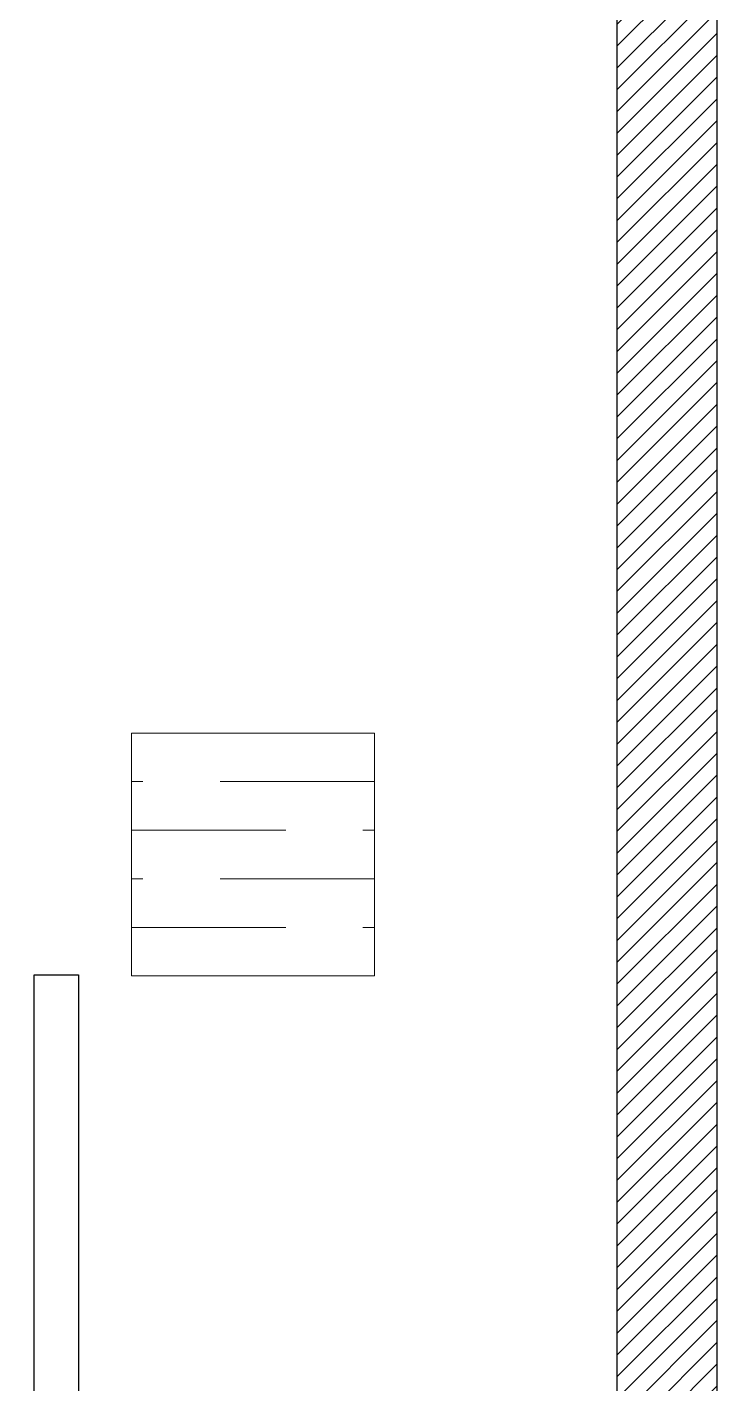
# Model space of a CAD drawing. Header units: millimetres. Extents: x 10 to 76.1, y 10 to 63.5.
# Drawn here: x 58.268 to 59.688, y 12.995 to 15.788 of the extents above; entities that cross this region are included whole.
import ezdxf

# ---------------------------------------------------------------- set-up
doc = ezdxf.new("R2010")
doc.units = ezdxf.units.MM
doc.linetypes.add('LÍNEAS_OCULTAS', pattern=[9.525, 6.35, -3.175])
for name, color, linetype in [('Luces2d', 9, 'Continuous'), ('Puertas2d', 3, 'Continuous'), ('relleno2d', 9, 'Continuous')]:
    doc.layers.add(name, color=color, linetype=linetype)
doc.layers.add('paredes2d', color=7, linetype='Continuous', true_color=0xc2ced6)

msp = doc.modelspace()

# ---------------------------------------------------------------- hatches: boundary and pattern name
at = {"layer": 'relleno2d'}
h = msp.add_hatch(dxfattribs=at)
h.set_pattern_fill('ANSI31', color=256, scale=0.01)
h.paths.add_polyline_path([(59.6881, 11.705), (59.4831, 11.705), (59.4831, 17.785), (59.6881, 17.785)])
edge = h.paths.add_edge_path(flags=17)
edge.add_line((59.6881, 18.975), (59.4831, 18.975))
edge.add_line((59.4831, 18.975), (59.4831, 19.035))
edge.add_line((59.4831, 19.035), (58.9931, 19.035))
edge.add_line((58.9931, 19.035), (58.9931, 19.475))
edge.add_line((58.9931, 19.475), (50.9148, 19.475))
edge.add_arc((50.6231, 19.545), 0.3, 193.4934, 346.5066, ccw=False)
edge.add_line((50.3314, 19.475), (50.1581, 19.475))
edge.add_line((50.1581, 19.475), (50.0231, 19.475))
edge.add_line((50.0231, 19.475), (49.9531, 19.475))
edge.add_line((49.9531, 19.475), (49.9531, 19.68))
edge.add_line((49.9531, 19.68), (59.6881, 19.68))
edge.add_line((59.6881, 19.68), (59.6881, 18.975))
edge = h.paths.add_edge_path(flags=17)
edge.add_line((59.6881, 18.975), (59.4831, 18.975))
edge.add_line((59.4831, 18.975), (59.4831, 19.035))
edge.add_line((58.9931, 19.035), (59.4831, 19.035))
edge.add_line((58.9931, 19.475), (58.9931, 19.035))
edge.add_line((50.9148, 19.475), (58.9931, 19.475))
edge.add_arc((50.6231, 19.545), 0.3, 193.4934, 346.5066)
edge.add_line((50.3314, 19.475), (50.1581, 19.475))
edge.add_line((50.1581, 19.475), (50.0231, 19.475))
edge.add_line((49.9531, 19.475), (50.0231, 19.475))
edge.add_line((49.9531, 19.68), (49.9531, 19.475))
edge.add_line((59.6881, 19.68), (49.9531, 19.68))
edge.add_line((59.6881, 19.68), (59.6881, 18.975))
edge = h.paths.add_edge_path()
edge.add_line((49.9531, 10), (59.6881, 10))
edge.add_line((50.1581, 10.205), (50.9148, 10.205))
edge.add_line((59.4831, 10.205), (50.9148, 10.205))
edge.add_line((59.4831, 10.205), (59.4831, 10.805))
edge.add_line((59.6881, 10), (59.6881, 10.805))
edge.add_line((59.4831, 10.805), (59.6881, 10.805))
edge.add_line((50.1581, 19.475), (50.1881, 19.475))

# ---------------------------------------------------------------- linework, layer by layer
at = {"ltscale": 0.05}
msp.add_line((58.2831, 13.8375), (58.3741, 13.8375), dxfattribs=at)
at = {"layer": 'Luces2d', "lineweight": 0, "ltscale": 0.05}
for p, q in [((58.9831, 14.335), (58.4831, 14.335)), ((58.4831, 14.335), (58.4831, 13.835)), ((58.9831, 13.835), (58.9831, 14.335)), ((58.4831, 13.835), (58.9831, 13.835))]:
    msp.add_line(p, q, dxfattribs=at)
at = {"layer": 'Luces2d', "linetype": 'LÍNEAS_OCULTAS', "lineweight": 0, "ltscale": 0.05}
for p, q in [((58.9831, 14.235), (58.4831, 14.235)), ((58.4831, 14.135), (58.9831, 14.135)), ((58.9831, 14.035), (58.4831, 14.035)), ((58.4831, 13.935), (58.9831, 13.935))]:
    msp.add_line(p, q, dxfattribs=at)
at = {"layer": 'paredes2d', "color": 6, "linetype": 'Continuous'}
for p, q in [((59.4831, 11.705), (59.4831, 17.785)), ((59.6881, 17.785), (59.6881, 11.705))]:
    msp.add_line(p, q, dxfattribs=at)
at = {"layer": 'Puertas2d'}
msp.add_line((58.2831, 12.9375), (58.2831, 13.8375), dxfattribs=at)
at = {"layer": 'Puertas2d', "ltscale": 0.01}
msp.add_line((58.3741, 13.8375), (58.3741, 12.9375), dxfattribs=at)

doc.saveas('drawing.dxf')
